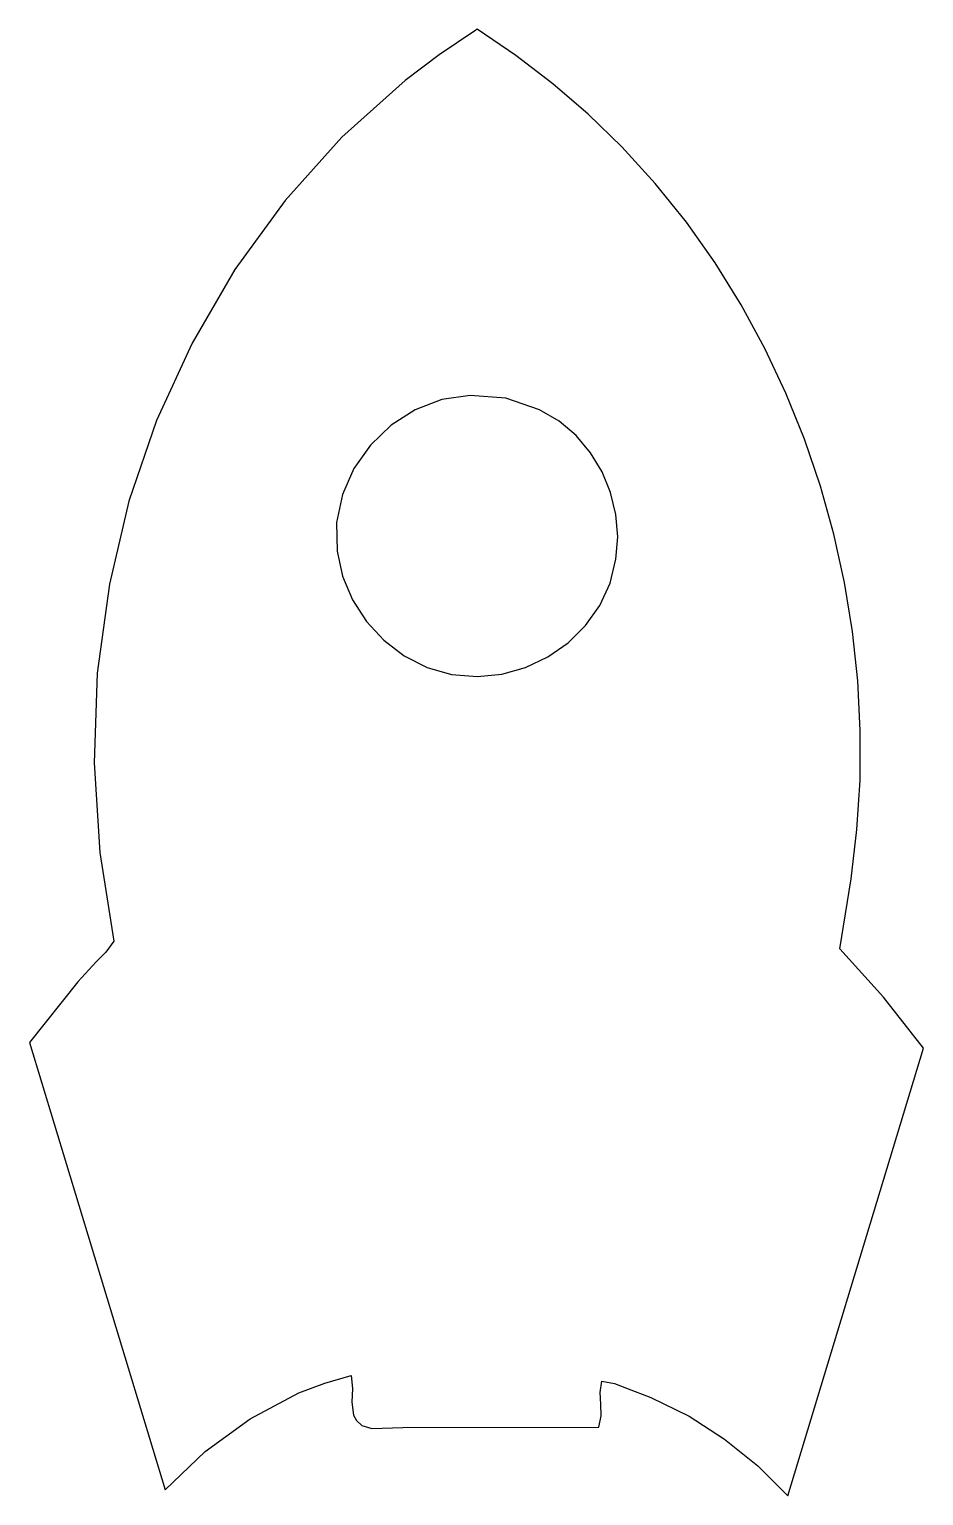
# Model space of a CAD drawing. Extents: x 0.6 to 57.4, y 117.8 to 211.
import ezdxf

# ---------------------------------------------------------------- set-up
doc = ezdxf.new("R2010")
doc.units = 0

msp = doc.modelspace()

# ---------------------------------------------------------------- linework, layer by layer
at = {"layer": 'Layer 1', "color": 7}
for points in [[(28.927969, 210.865656), (26.67492, 209.353663), (24.516515, 207.719066), (20.494345, 204.108969), (16.882879, 200.089189), (13.703533, 195.713549), (10.977727, 191.035874), (8.726876, 186.109988), (6.972399, 180.989714), (5.735715, 175.728875), (4.961713, 170.073002), (4.758386, 164.367882), (5.114881, 158.669373), (6.020344, 153.03333), (5.504667, 152.34583), (4.896776, 151.734954), (3.731509, 150.461667), (0.645906, 146.612339), (9.265114, 118.190889), (11.813172, 120.613573), (14.659989, 122.69982), (17.763938, 124.344218), (19.399328, 124.967782), (21.083391, 125.441353), (21.156097, 124.621786), (21.118333, 123.752982), (21.233335, 122.938307), (21.430384, 122.583571), (21.764336, 122.28113), (22.385583, 122.093919), (23.04204, 122.094799), (24.368463, 122.149302), (36.806821, 122.166882), (36.951198, 122.889692), (36.929208, 123.626928), (36.894012, 124.364785), (36.998772, 125.089461), (37.805396, 124.932059), (38.574158, 124.655774), (40.119043, 124.058994), (42.534892, 122.864419), (44.797631, 121.403448), (46.894436, 119.709538), (48.812478, 117.816147), (57.433972, 146.244453), (54.885383, 149.492538), (52.114376, 152.555761), (52.466924, 154.779095), (52.830457, 157.005038), (53.201123, 160.132136), (53.392785, 163.276562), (53.407197, 166.428289), (53.24611, 169.577286), (52.911278, 172.713526), (52.404453, 175.826978), (51.727388, 178.907615), (50.881835, 181.945407), (49.869548, 184.930325), (48.692278, 187.85234), (47.351779, 190.701423), (45.849803, 193.467546), (44.188103, 196.140679), (42.368432, 198.710793), (40.392542, 201.16786), (38.262186, 203.501849), (36.139696, 205.570542), (33.891614, 207.502155), (31.53411, 209.300275), (29.083352, 210.968484), (28.985783, 210.903918), (28.927969, 210.865656)], [(28.637767, 187.715816), (26.828965, 187.456326), (25.138112, 186.805256), (23.613901, 185.818824), (22.305027, 184.553246), (21.260185, 183.064741), (20.528068, 181.409526), (20.157373, 179.643819), (20.196792, 177.823837), (20.532104, 176.226866), (21.161154, 174.723311), (22.048104, 173.352438), (23.157118, 172.153518), (24.452359, 171.165817), (25.897987, 170.428605), (27.458168, 169.981151), (29.097062, 169.862722), (30.654298, 170.00904), (32.158238, 170.432186), (33.570135, 171.105727), (34.851238, 172.003231), (35.962799, 173.098266), (36.86607, 174.364398), (37.522301, 175.775196), (37.892744, 177.304227), (38.00679, 178.726619), (37.89109, 180.148394), (37.55749, 181.536036), (37.017836, 182.85603), (36.283971, 184.07486), (35.367741, 185.15901), (34.280992, 186.074964), (33.035568, 186.789207), (30.896103, 187.533201), (28.637767, 187.715816), (28.637767, 187.715816)]]:
    msp.add_lwpolyline(points, dxfattribs=at)

doc.saveas('drawing.dxf')
